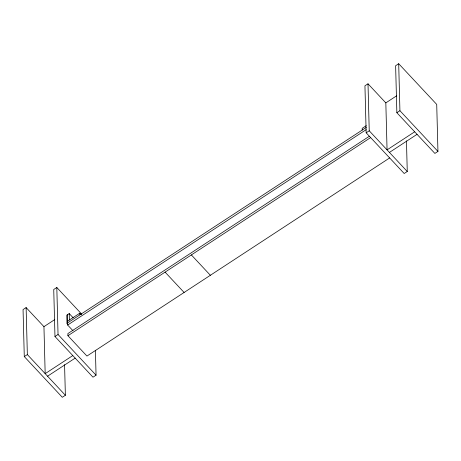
<?xml version="1.0" encoding="UTF-8"?>
<svg xmlns="http://www.w3.org/2000/svg" width="461" height="461" viewBox="0 0 461 461"><rect width="100%" height="100%" fill="white"/><g stroke="black" fill="none" stroke-linecap="round" stroke-linejoin="round"><path stroke-width="0.69" d="M72.792 355.575L45.172 373.652L43.945 326.659L26.121 307.579L23.05 309.585L24.283 356.584L62.304 397.284L65.376 395.273L64.569 364.657M81.672 314.102L56.807 287.491L53.741 289.496L54.968 336.495L92.995 377.196L96.061 375.191L95.41 350.268M414.681 131.8L387.061 149.877L385.828 102.884L368.005 83.804L364.939 85.809L366.167 132.808L404.193 173.509L407.259 171.504L406.458 140.882M398.696 63.716L395.624 65.727L396.858 112.72L434.879 153.421L437.95 151.415L436.717 104.416L398.696 63.716L399.929 110.715L437.95 151.415M43.945 326.659L54.75 319.582M385.828 102.884L396.639 95.807M73.126 317.75L69.231 313.578L66.776 315.18L66.983 323.299L67.934 324.319M67.554 321.19L79.834 313.152L81.292 314.719M366.236 125.692L362.179 128.348L362.225 130.06M66.983 323.299L366.316 127.38M73.04 330.796L67.658 325.034L366.132 129.674M24.283 356.584L27.349 354.572L26.121 307.579M54.968 336.495L58.04 334.484L56.807 287.491M366.167 132.808L369.238 130.797L368.005 83.804M396.858 112.72L399.929 110.715M369.365 136.249L67.882 333.58L67.934 335.717L86.945 356.065L389.637 157.95M67.934 335.717L370.627 137.597M47.552 376.199L75.172 358.116M389.436 152.424L417.055 134.341M369.238 130.797L407.259 171.504M191.361 254.927L210.372 275.28M165.09 272.128L184.1 292.476M58.04 334.484L96.061 375.191M27.349 354.572L65.376 395.273M79.834 313.152L79.874 314.863M69.231 313.578L69.398 319.986M67.387 314.782L67.658 325.034"/></g></svg>
